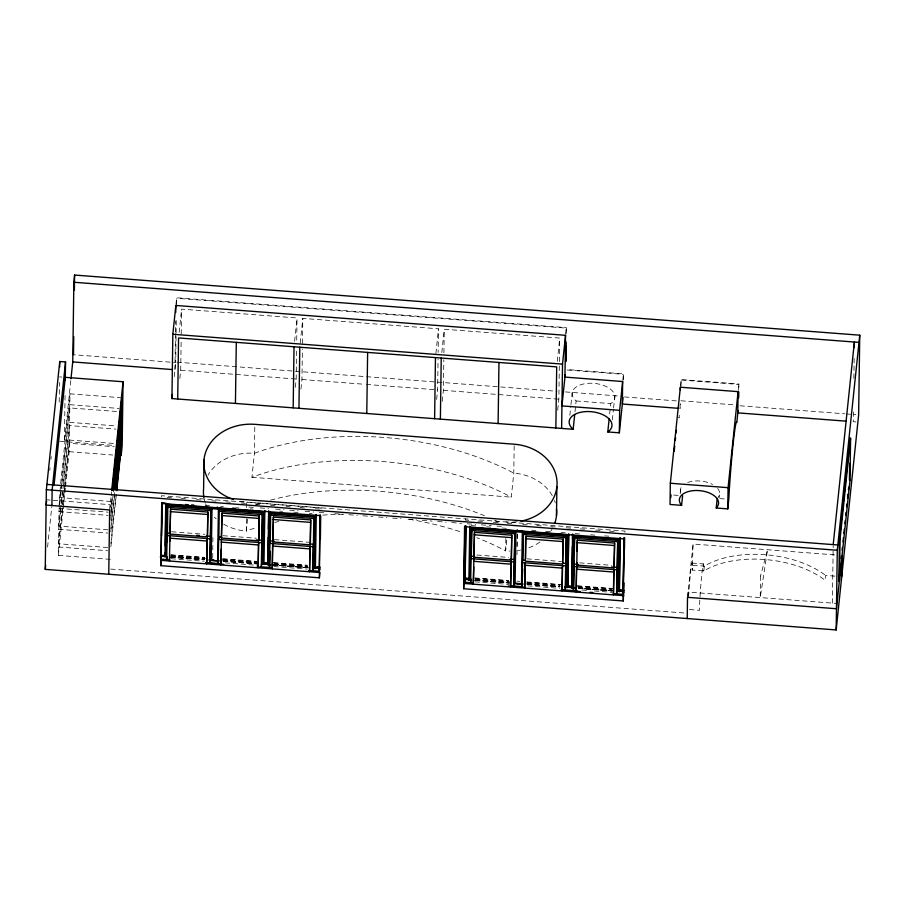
<?xml version="1.0" encoding="UTF-8"?>
<svg xmlns="http://www.w3.org/2000/svg" width="905" height="905" viewBox="0 0 905 905"><rect width="100%" height="100%" fill="white"/><g stroke="black" fill="none" stroke-linecap="round" stroke-linejoin="round"><path stroke-width="0.68" stroke-dasharray="4.53 3.39" d="M59.187 402.058L59.459 382.487M110.308 559.358L58.35 555.387L58.463 546.971L64.029 493.711M107.661 547.514L58.508 543.758L58.712 529.289L61.201 505.465M107.91 529.832L58.757 526.077L58.961 511.608L61.744 484.978M59.029 507.026L60.477 484.899M65.058 395.508L64.413 441.629L70.839 380.111M65.522 486.709L69.187 451.674L69.3 443.269L114.245 446.708M64.809 483.496L69.346 440.056L69.549 425.588L115.885 429.128M63.158 484.028L69.595 422.364L69.798 407.906L117.537 411.56M59.447 504.187L69.843 404.682L69.99 393.811L120.546 397.68M110.161 507.456L110.206 504.662L52.467 500.239M110.863 519.527L111.847 494.481M161.463 496.935L161.486 495.714L321.049 507.931L321.026 509.153M174.948 369.76L175.457 333.425M175.468 332.022L175.627 320.834M176.283 320.63L175.694 362.566L73.497 354.737M176.554 304.77L176.645 297.779L566.326 327.621L566.259 333.198M179.857 378.437L180.717 370.202L181.147 339.658M181.226 334.103L181.577 309.114L297.032 317.96L296.704 341.558M212.709 557.831L212.913 535.522M246.477 518.656L246.296 531.065A46.936 39.051 0.8 0 1 223.467 524.063M246.624 507.637L246.703 502.128A46.936 39.051 0.8 0 1 239.961 501.189M254.791 427.103L254.429 453.281L251.918 477.286A205.933 113.94 6 0 1 511.28 497.15L513.791 473.145L514.176 445.588M295.324 387.283L296.184 379.048L296.602 348.504M300.946 389.093L301.953 379.489L302.383 348.945M302.462 343.391L302.813 318.402L438.473 328.798L438.144 352.396M436.617 399.478L437.624 389.885L438.054 359.342M442.251 401.3L443.393 390.327L443.823 359.783M443.914 352.837L444.253 329.239L559.709 338.074L559.381 361.683M465.385 518.859L465.362 520.081L469.571 520.398M505.838 538.52L505.657 550.919A46.936 39.051 0.8 0 0 509.741 551.088M516.981 546.224L517.162 533.769M516.981 554.686L517.264 533.939M557.706 410.135L558.86 399.162L559.358 363.063M566.202 333.673L566.281 328.108L176.599 298.265M623.33 379.942L623.455 373.844L567.152 369.523M624.925 532.298L624.948 531.077L246.703 502.128M680.13 404.467L680.074 408.449L680.571 403.653M681.08 386.175L681.171 379.546L738.899 383.969L738.808 390.598M688.015 596.022L688.072 592.051L837.012 603.454M834.998 576.146L825.564 575.422L825.066 580.229A78.373 43.361 6 0 0 703.83 570.942L692.291 570.06L693.083 544.029L836.412 555.014M832.396 603.103L833.188 546.02M853.404 411.922L853.268 421.707L856.73 421.979M853.868 378.369L854.071 364.398M854.082 362.996L854.162 357.407M49.764 470.464L50.058 467.67M50.929 459.299L51.223 456.505M47.58 547.084L51.8 506.676M60.624 483.496L69.99 393.811M61.891 483.575L69.798 407.906M58.757 526.077L62.275 492.433M61.348 504.062L62.818 490.046M62.965 488.643L69.549 425.588M58.508 543.758L64.074 490.499M64.221 489.096L64.662 484.899M64.176 492.32L64.617 488.112M64.764 486.709L69.3 443.269M58.35 555.387L64.798 493.723M64.945 492.32L65.375 488.112M109.652 509.945L111.519 492.094M110.964 512.366L112.571 496.958M110.919 515.579L113.555 490.363M110.863 528.644L114.822 490.815M110.817 531.869L114.777 494.028M110.908 543.532L116.032 494.481M110.863 546.744L116.575 492.094M175.966 304.261L176.645 297.779M174.235 376.627L175.751 362.079L556.994 391.277M179.133 332.44L181.577 309.114M247.551 519.051L246.296 531.065A205.933 113.94 6 0 1 256.262 527.592M294.6 341.287L297.032 317.96M300.222 343.097L302.813 318.402M435.893 353.482L438.473 328.798M441.81 352.554L444.253 329.239M506.777 540.251L505.657 550.919A205.933 113.94 6 0 0 476.856 537.706M557.276 361.4L559.709 338.074M565.659 334.103L566.326 327.621M569.845 415.327L570.829 405.893M570.965 404.535L572.243 392.397M575.003 411.764L576.123 400.972A21.505 11.901 6 0 1 579.313 385.304A21.505 11.901 6 0 1 608.013 387.498A21.505 11.901 6 0 1 610.751 403.619L609.472 415.757M612.334 419.943L613.454 409.151M613.601 407.804L614.868 395.666M622.787 380.326L623.455 373.844M680.492 386.028L681.171 379.546M679.361 415.305L679.067 418.053A51.574 2.149 -85.6 0 0 678.705 417.635M680.187 493.813L680.764 488.327M687.517 597.323L693.083 544.029M703.83 570.942L704.339 566.134A78.373 43.361 6 0 1 825.564 575.422M719.09 497.761L719.373 495.012M738.231 390.451L738.899 383.969M307.01 567.582L273.423 565.082L308.401 567.763M612.312 590.829L578.725 588.329L612.3 590.908M567.107 370.009L623.409 374.319M681.126 380.032L738.853 384.444M565.433 391.922L618.918 396.017M680.877 400.768L735.788 404.976M624.507 396.933L678.015 401.028M739.951 405.779L844.67 413.8M846.073 413.902L855.847 414.648M180.717 370.202L296.184 379.048M301.953 379.489L364.896 384.308M366.287 384.421L437.624 389.885M443.393 390.327L558.86 399.162M576.123 400.972L610.751 403.619M59.538 376.887L61.845 377.068M69.843 404.682L118.996 408.449M69.595 422.364L115.931 425.916M69.346 440.056L114.279 443.495M59.798 441.278L113.702 445.407M673.614 495.069L678.739 495.454M719.792 498.598L728.774 499.289M69.187 451.674L112.718 455.011M251.918 477.286L511.28 497.15M477.964 521.042L483.564 521.472M493.361 522.219L498.96 522.649M507.354 523.294L512.954 523.724M522.751 524.47L528.35 524.9M536.744 525.545L543.747 526.088M550.749 526.62L557.74 527.151M566.145 527.796L573.137 528.339M580.139 528.871L587.141 529.402M595.535 530.047L602.526 530.59M609.529 531.122L616.531 531.654M167.063 497.365L172.663 497.795M181.068 498.44L186.668 498.859M196.464 499.617L202.053 500.046M211.861 500.793L216.057 501.11M225.854 501.868L231.454 502.298M241.25 503.044L245.447 503.361M255.244 504.119L260.844 504.549M270.64 505.295L274.837 505.612M286.037 506.472L290.234 506.8M300.03 507.547L305.63 507.977M315.426 508.723L319.623 509.051M248.807 507.049L254.452 507.49M260.086 507.92L268.547 508.565M275.595 509.108L284.046 509.753M289.69 510.182L298.141 510.827M305.189 511.37L313.65 512.015M319.284 512.456L326.332 512.988M334.793 513.644L343.244 514.289M348.889 514.719L357.339 515.364M362.984 515.793L372.849 516.551M378.494 516.981L386.944 517.637M392.589 518.067L401.039 518.712M408.087 519.255L416.549 519.9M422.183 520.33L432.047 521.088M437.692 521.518L446.142 522.162M451.787 522.604L461.652 523.35M467.285 523.791L475.747 524.436M481.381 524.866L491.257 525.624M496.89 526.054L503.938 526.597M471.177 525.635L476.799 526.065M486.63 526.823L490.849 527.14M502.094 528L506.314 528.328M531.608 530.262L535.828 530.59M545.67 531.337L549.889 531.665M561.134 532.525L565.342 532.853M575.184 533.599L579.404 533.927M590.648 534.787L594.868 535.115M604.698 535.862L608.918 536.19M191.17 504.323L193.975 504.538M205.22 505.397L209.44 505.725M220.684 506.585L223.501 506.8M236.148 507.762L238.954 507.977M250.199 508.848L253.015 509.063M279.724 511.099L282.53 511.314M293.774 512.185L297.994 512.502M309.239 513.361L312.044 513.576M59.164 497.512L111.123 501.494M46.698 499.798L50.16 500.069M59.006 508.384L108.159 512.151M58.961 511.608L108.114 515.364M692.008 563.057L703.366 563.928M692.789 565.252L704.339 566.134M476.924 555.003L508.701 557.435M526.959 558.838L561.496 561.485M579.754 562.876L611.531 565.32M171.645 531.755L204.802 534.289M223.06 535.692L256.217 538.226M274.475 539.629L309.012 542.276M58.712 529.289L107.865 533.056M474.774 577.922L508.508 580.501M516.936 581.157L519.753 581.372M526.778 581.904L560.512 584.494M577.379 585.784L612.515 588.476M170.875 554.776L204.609 557.356M222.879 558.758L256.613 561.349M273.48 562.639L307.214 565.218M474.774 578.227L508.508 580.818M526.778 582.209L560.512 584.8M577.379 586.089L612.515 588.782M170.875 555.082L204.609 557.672M222.879 559.064L256.613 561.654M273.48 562.944L307.214 565.523M58.463 546.971L107.616 550.738M170.457 555.772L205.446 558.442M222.245 559.731L257.235 562.412M274.034 563.702L307.621 566.27M475.759 579.019L509.345 581.587M527.536 582.99L559.731 585.456M577.922 586.847L611.52 589.415M171.305 556.349L204.722 558.905M222.721 560.285L256.138 562.853M274.136 564.222L307.553 566.79M475.204 579.494L509.572 582.232M526.62 583.431L560.037 585.999M578.035 587.368L612.391 590.105M170.513 556.394L204.259 558.973M223.331 560.433L257.088 563.023M273.344 564.268L307.089 566.847M474.955 580.184L508.531 582.763M526.721 584.155L560.297 586.723M578.487 588.114L612.063 590.693M171.056 557.039L204.632 559.618M222.822 561.01L256.398 563.577M273.186 564.867L308.164 567.537M474.492 580.354L509.47 583.035M527.31 584.404L559.482 586.87M170.593 557.209L204.168 559.788L170.411 557.31M223.411 561.258L256.986 563.826M475.725 580.558L509.47 583.148M527.14 584.494L559.482 586.972M578.555 588.431L612.3 591.022M223.241 561.349L256.986 563.939M273.242 565.184L308.401 567.876M474.955 581.836L509.492 584.483M527.751 585.886L559.516 588.318M581.926 590.026L588.827 590.558M594.359 590.976L612.312 592.356M171.056 558.69L204.213 561.236M225.232 562.842L257.009 565.274M273.876 566.564L307.033 569.109M689.429 609.518L699.531 610.298A24.231 1.007 -85.6 0 1 701.805 574.539A24.231 1.007 -85.6 0 1 703.638 570.919M110.715 569.075L684.961 613.047M516.97 521.766A46.936 39.051 0.8 0 1 506.065 521.993M552.706 527.92A46.936 39.051 0.8 0 1 550.636 531.348M539.912 542.061A46.936 39.051 0.8 0 1 527.095 548.385M520.567 550.082A46.936 39.051 0.8 0 1 517.898 550.523M552.254 495.691A46.936 39.051 0.8 0 0 513.791 473.145A205.933 113.94 6 0 0 254.429 453.281A46.936 39.051 0.8 0 0 208.026 475.125M554.482 500.465A46.936 39.051 0.8 0 1 555.308 502.931M274.724 522.434A205.933 113.94 6 0 1 278.842 521.484M322.814 515.126A205.933 113.94 6 0 1 343.436 514.232M409.207 519.266A205.933 113.94 6 0 1 462.613 532.525M216.227 518.837A46.936 39.051 0.8 0 1 214.428 517.14M206.634 506.167A46.936 39.051 0.8 0 1 205.605 503.746M205.164 502.513A46.936 39.051 0.8 0 1 204.145 498.779M256.239 504.424A205.933 113.94 6 0 1 262.62 502.377M270.493 500.137A205.933 113.94 6 0 1 484.401 515.726M494.515 520.137A205.933 113.94 6 0 1 499.583 522.536M717.676 488.474A19.706 10.905 6 0 1 718.185 497.343M680.537 492.048A19.706 10.905 6 0 1 682.178 486.042M687.653 482.535A19.706 10.905 6 0 1 712.552 484.435M688.603 596.768A24.231 1.007 -85.6 0 1 691.228 567.13A24.231 1.007 -85.6 0 1 692.291 570.06M760.528 576.033L760.234 597.572L767.553 549.742L760.528 576.033"/><path stroke-width="1.36" d="M70.986 378.709L72.739 361.932L73.859 282.247L74.606 275.052L859.75 335.178L858.641 414.863L836.163 629.948L45.25 569.381L46.359 489.696L59.753 361.502L65.533 361.943L65.273 380.134M51.924 505.522L52.139 490.137L65.533 361.943M59.673 367.102L59.753 361.502M73.497 354.737L73.746 336.558M74.391 290.426L74.606 275.052M108.758 574.245L109.652 509.945L46.144 505.081L46.562 501.121M54.074 484.876L65.318 377.328L123.046 381.752L122.141 446.052L121.146 455.656L121.949 397.781L112.288 490.284M161.373 548.351L161.101 560.365L319.918 572.537L319.375 577.82L160.841 565.67L161.712 503.497L320.234 515.635M161.543 535.907L162.006 502.705L164.574 502.897M162.199 502.456L160.841 565.67M268.434 528.859L268.695 510.873L267.823 564.663L270.629 564.867L267.823 564.663L267.959 563.442L264.102 563.148L263.977 564.369L264.837 510.578L264.713 511.8L165.728 504.221L165.004 556.79L165.163 552.797M165.264 545.885L165.864 502.999M169.495 560.206L166.712 559.991L167.052 535.5L167.312 533.056L170.095 533.271M167.323 542.084L167.832 505.805L211.001 509.119L209.881 563.306L211.001 509.119M169.914 541.1L169.993 535.726L169.416 561.021L169.665 558.589M170.016 534.086L170.581 509.187L207.879 512.049L207.573 534.504L207.313 536.948L170.016 534.086L170.581 509.187M623.013 397.623L619.337 432.839L607.787 431.945A21.505 11.901 6 0 0 605.049 415.825A21.505 11.901 6 0 0 576.349 413.63A21.505 11.901 6 0 0 573.17 429.298L171.939 398.573L172.832 334.273L175.842 305.46L565.535 335.303L564.946 377.102L622.651 381.525L622.346 404.026L678.659 408.336M175.751 312.451L175.842 305.46M177.708 399.015L178.568 337.927L556.699 366.887L555.851 427.975M204.01 459.65L203.602 488.587A46.936 39.051 0.8 0 0 203.897 497.524M207.03 541.02L206.713 563.883L207.29 538.577L207.03 541.02L169.733 538.158M207.313 536.948L207.879 512.049M218.433 508.248L217.607 560.919L211.193 560.433L212.019 507.762M221.51 537.208L218.727 536.993L218.128 563.928L218.546 559.969M218.84 539.041L219.248 509.741L262.416 513.056L261.715 563.272L261.296 567.243L257.122 566.915M221.408 539.663L220.831 564.958L221.273 549.075M221.431 538.023L221.997 513.124L259.294 515.986L258.977 538.441L258.728 540.885L221.431 538.023L221.997 513.124M235.436 403.438L236.296 342.35M258.445 544.957L258.129 567.82L258.706 542.514L258.445 544.957L221.148 542.095M258.728 540.885L259.294 515.986M261.296 567.243L262.416 513.056M263.332 512.615L262.608 564.369L263.434 511.698L263.332 512.615L166.916 505.228L167.018 504.311L166.203 556.982L166.294 556.066M267.959 563.442L268.321 537.151M268.559 512.094L269.848 512.185L269.023 564.856L269.238 555.546M269.294 551.349L269.848 512.185M272.326 568.08L269.543 567.865L269.882 543.373L270.143 540.93L274.317 541.247M270.131 551.349L269.543 567.865M270.267 541.586L270.663 513.689L313.82 516.993L313.13 567.209L312.711 571.179L308.537 570.851M272.563 546.032L272.247 568.906L272.824 543.6L272.563 546.032L309.861 548.894L309.544 571.756L310.121 546.45L309.861 548.894M272.846 541.959L273.412 517.072L310.709 519.923L310.392 542.378L310.144 544.821L272.846 541.959L273.412 517.072M293.175 407.85L294.023 346.773M298.944 408.302L299.793 347.215M310.144 544.821L310.709 519.923M312.711 571.179L313.311 544.233L310.517 544.029M314.85 515.635L314.024 568.306L314.85 515.635L316.128 515.737L316.252 514.515L315.393 568.306L312.598 568.091L315.393 568.611M312.361 567.865L319.352 568.397L319.194 572.48L319.318 571.259L310.924 570.614M319.974 568.657L319.239 568.6L320.11 514.809L319.375 577.82M320.393 538.622L320.709 516.008M366.774 413.495L367.634 352.407M434.615 418.687L435.463 357.599M440.384 419.128L441.244 358.041M463.699 588.736L464.57 526.687L624.133 538.905L623.274 600.965L463.699 588.736L465.057 525.635M470.758 579.867L465.159 579.438L464.989 583.51L464.57 577.141L464.31 579.585L465.046 579.641L465.181 578.419L465.905 525.85L465.046 579.641M471.697 580.15L468.903 579.935L469.763 526.144L469.627 527.366L568.611 534.946L567.876 587.515L565.082 587.3M473.394 583.352L470.611 583.137L471.731 528.95L514.9 532.264L513.78 586.451L514.9 532.264M471.324 558.249L471.731 528.95M473.892 558.871L473.315 584.166L473.779 566.937M473.915 557.231L474.48 532.332L511.778 535.194L511.472 557.65L511.212 560.093L473.915 557.231L474.48 532.332M498.112 423.551L498.972 362.464M510.929 564.166L510.612 587.028L511.189 561.722L510.929 564.166L473.632 561.304M511.212 560.093L511.778 535.194M515.918 530.907L515.092 583.578L521.506 584.064L522.332 531.393M561.021 590.06L565.195 590.388L565.614 586.417L566.304 536.201L523.147 532.887L522.027 587.074L522.638 569.166M522.773 559.403L523.147 532.887M525.047 565.24L524.73 588.103L525.307 562.808L525.047 565.24L562.344 568.102L562.028 590.965L562.605 565.659L562.344 568.102M525.635 538.713L525.33 561.168L562.627 564.03L563.193 539.131L525.896 536.269L525.635 538.713L562.944 541.575L562.627 564.03M525.579 558.736L525.896 536.269M556.485 515.612L556.892 486.675M561.62 428.416L562.514 364.115L565.535 335.303M565.817 361.536L566.089 342.033M565.863 361.061L566.077 345.733M565.195 590.388L566.304 536.201M567.876 587.515L568.736 533.724M572.514 539.55L572.594 534.018L571.722 587.809L574.528 588.024L571.722 587.809L572.413 546.473M572.458 535.24L573.747 535.33L572.922 588.001L573.023 587.085M580.399 591.553L573.442 591.01L574.562 536.835L617.719 540.138L617.018 590.354L616.61 594.325L613.828 594.11M574.223 560.546L573.442 591.01M574.347 552.174L574.562 536.835M576.462 569.177L576.146 592.051L576.723 566.745L576.462 569.177L613.76 572.039L613.443 594.902L614.02 569.596L613.76 572.039M576.745 565.105L577.311 540.217L614.608 543.068L614.043 567.967L576.745 565.105L576.994 562.672M577.152 551.439L577.311 540.217M614.043 567.967L614.608 543.068M616.61 594.325L617.719 540.138M619.337 432.839L619.642 410.327L622.651 381.525M619.552 589.008L619.292 591.757L620.027 538.882L618.749 538.78L617.923 591.451L618.025 590.535M623.251 591.542L623.092 595.626L623.251 591.542L617.663 591.112M623.138 591.746L623.998 537.955L623.138 591.746L623.873 591.802M623.274 600.965L623.998 582.99M624.473 549.143L624.631 537.864M846.232 421.176L737.801 412.872L738.095 391.65L680.368 387.227L670.333 483.247L670.039 504.47L681.589 505.352A19.706 10.905 6 0 1 699.135 490.601A19.706 10.905 6 0 1 716.228 508.01L727.767 508.893L728.774 499.289A51.574 2.149 -85.6 0 1 733.016 444.808A51.574 2.149 -85.6 0 1 736.806 422.477L738.05 410.474M680.334 389.885L680.368 387.227M687.223 618.545L687.517 597.323L836.458 608.737L850.01 480.159L850.587 438.359L850.01 438.314L839.467 539.301L838.878 581.101L839.455 581.146L840.044 539.346L850.587 438.359M727.767 508.893L728.073 487.671L738.095 391.65M738.672 397.714L738.797 391.922M836.163 629.948L837.283 550.263L859.75 335.178M841.729 576.666L842.035 555.444M849.659 463.394L849.433 480.114L850.01 480.159M849.919 445.283L850.01 438.314M854.297 347.622L854.377 342.022L833.211 544.629M45.25 569.381L45.691 565.195M111.666 490.691L123.046 381.752M113.306 489.944L121.802 408.664M113.555 490.363L121.756 411.877M114.969 489.413L121.553 426.346M115.218 489.82L121.508 429.558M116.474 490.272L121.304 444.027M116.722 490.691L121.259 447.24M171.939 398.573L172.369 394.456M161.882 503.915L162.006 502.705M161.101 560.365L161.226 559.154L166.814 559.584M167.832 505.805L167.674 507.332L210.842 510.635M166.712 559.991L166.995 557.356M211.193 560.433L211.295 559.516M217.143 508.158L217.279 506.936M212.562 560.433L212.698 559.211M219.248 509.741L219.089 511.268L262.246 514.572M270.663 513.689L270.505 515.205L313.662 518.52L313.82 516.993M315.404 568.204L315.517 567.084L319.375 567.378L319.239 568.6M465.034 580.659L465.159 579.438M468.903 579.935L469.028 578.714L465.181 578.419M470.193 579.211L470.091 580.128L470.917 527.457L470.815 528.373L567.231 535.76L567.333 534.844L566.507 587.515L566.609 586.598M470.611 583.137L471.03 579.177M517.196 531.009L517.321 529.787M521.506 584.064L521.608 583.148M565.218 374.546L561.937 405.904L619.642 410.327M573.17 429.298L574.72 414.456M562.944 541.575L563.193 539.131M573.747 535.33L573.646 536.246L618.647 539.697L618.749 538.78M607.787 431.945L609.201 418.461M620.027 538.882L620.151 537.66L619.416 590.23L623.274 590.524M670.763 497.614L671.046 494.865M681.589 505.352L682.596 495.748M716.228 508.01L717.224 498.406M838.878 581.101L839.761 572.684M840.349 567.073L840.632 564.268M841.22 558.657L841.514 555.851M842.103 550.24L842.397 547.435M842.985 541.823L843.426 537.615M843.856 533.407L844.297 529.199M844.885 523.588L845.18 520.782M845.768 515.171L846.062 512.366M846.65 506.755L846.933 503.949M847.521 498.338L847.962 494.13M848.404 489.933L848.698 487.128M616.509 591.146L619.303 591.35M73.859 282.247L858.992 342.384M172.832 334.273L562.514 364.115M72.739 361.932L172.142 369.545M670.333 483.247L728.073 487.671M839.467 539.301L840.044 539.346M46.913 484.413L837.826 544.98M46.359 489.696L837.283 550.263M185.446 504.492L188.24 504.707M232.664 508.112L235.458 508.327M269.747 513.101L314.748 516.551M471.573 530.477L514.73 533.78M522.988 534.414L566.145 537.717M574.404 538.351L617.561 541.665M474.22 534.776L511.529 537.638M577.051 542.649L614.359 545.511M170.321 511.63L207.63 514.493M221.736 515.567L259.045 518.429M273.152 519.504L310.46 522.366M471.211 556.202L473.994 556.417M510.194 559.188L514.379 559.505M522.626 560.138L525.409 560.353M563.001 563.238L565.795 563.442M574.042 564.075L578.216 564.392M611.633 566.96L617.21 567.378M196.555 535.296L199.338 535.511M206.306 536.043L210.48 536.36M256.319 539.878L261.896 540.296M470.951 558.645L514.119 561.948M522.366 562.582L565.535 565.885M573.781 566.519L616.95 569.822M167.052 535.5L210.22 538.803M218.467 539.437L261.636 542.74M269.882 543.373L313.051 546.677M264.226 562.944L267.032 563.159M317.417 567.016L320.212 567.231M464.559 578.159L468.756 578.487M568.125 586.089L572.333 586.417M618.511 589.958L624.111 590.377M568.001 586.293L571.858 586.587M165.129 555.568L161.282 555.274L161.135 557.514L160.4 557.457M515.522 583.295L522.524 583.827M564.494 587.04L572.888 587.684M161.26 556.292L166.859 556.722M208.829 559.935L214.428 560.365M263.389 564.109L270.391 564.652M513.667 583.363L523.113 584.087M616.497 591.236L619.292 591.451M160.411 556.439L161.147 556.496M209.768 560.218L219.214 560.942M319.227 569.618L319.963 569.675M623.126 592.764L623.862 592.82M465.125 582.3L473.519 582.933M512.694 585.942L522.479 586.689M561.654 589.687L577.051 590.863M613.42 593.657L623.217 594.404M205.989 562.582L221.386 563.758M260.561 566.756L270.346 567.503M205.707 562.978L223.705 564.358M508.214 586.021L524.81 587.288M590.15 592.3L592.933 592.504M464.254 583.454L623.817 595.682M520.963 521.144A46.936 39.051 0.8 0 0 556.937 480.442A46.936 39.051 0.8 0 0 514.187 444.208L254.825 424.343A46.936 39.051 0.8 0 0 205.084 454.061A46.936 39.051 0.8 0 0 233.479 499.47M556.518 509.221A46.936 39.051 0.8 0 1 554.788 523.147M674.214 451.324A51.574 2.149 -85.6 0 1 674.723 445.894M675.277 440.384A51.574 2.149 -85.6 0 1 675.56 437.794M676.103 432.963A51.574 2.149 -85.6 0 1 676.42 430.339"/></g></svg>
